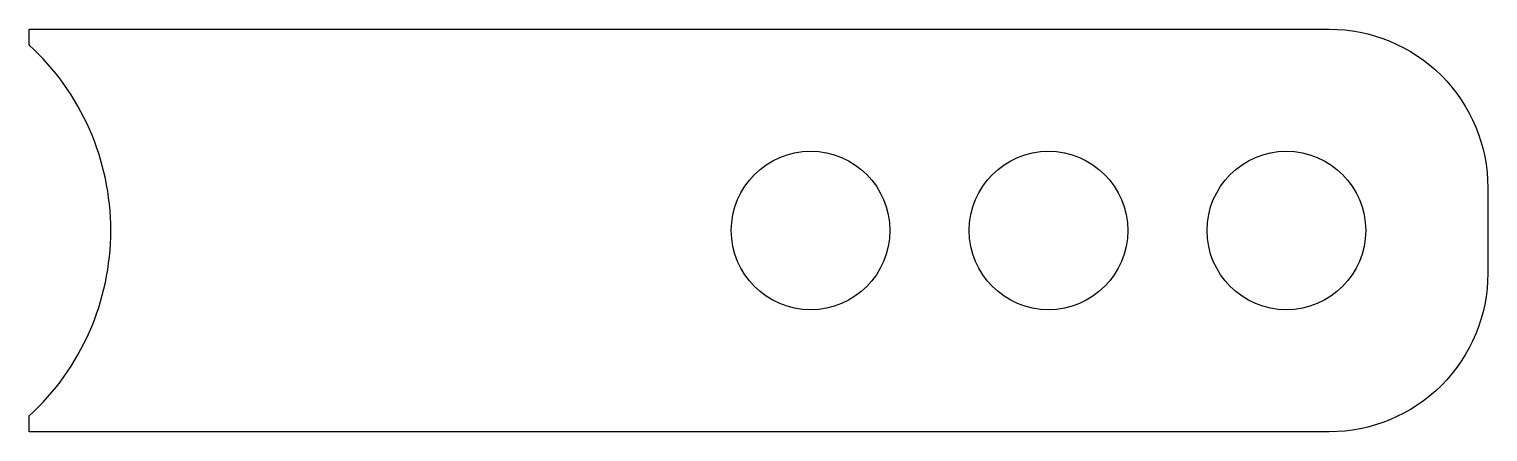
# Model space of a CAD drawing. Extents: x 0 to 92, y -12.7 to 12.7.
import ezdxf

# ---------------------------------------------------------------- set-up
doc = ezdxf.new("R2010")
doc.units = 0
doc.layers.get('0').update_dxf_attribs({"linetype": 'continuous'})

# ---------------------------------------------------------------- blocks, each defined once
blk = doc.blocks.new('SKETCH')
at = {"color": 7}
blk.add_lwpolyline([(0, -11.7, 0.439773), (0, 11.7), (0, 12.7), (81.97, 12.7, -0.414214), (91.97, 2.7), (91.97, -2.7, -0.414214), (81.97, -12.7), (0, -12.7)], format="xyb", close=True, dxfattribs=at)
for centre in [(49.27, 0), (64.27, 0), (79.27, 0)]:
    blk.add_circle(centre, 5, dxfattribs=at)

msp = doc.modelspace()

# ---------------------------------------------------------------- block references
at = {"color": 7}
msp.add_blockref('SKETCH', (0, 0), dxfattribs=at)

doc.saveas('drawing.dxf')
